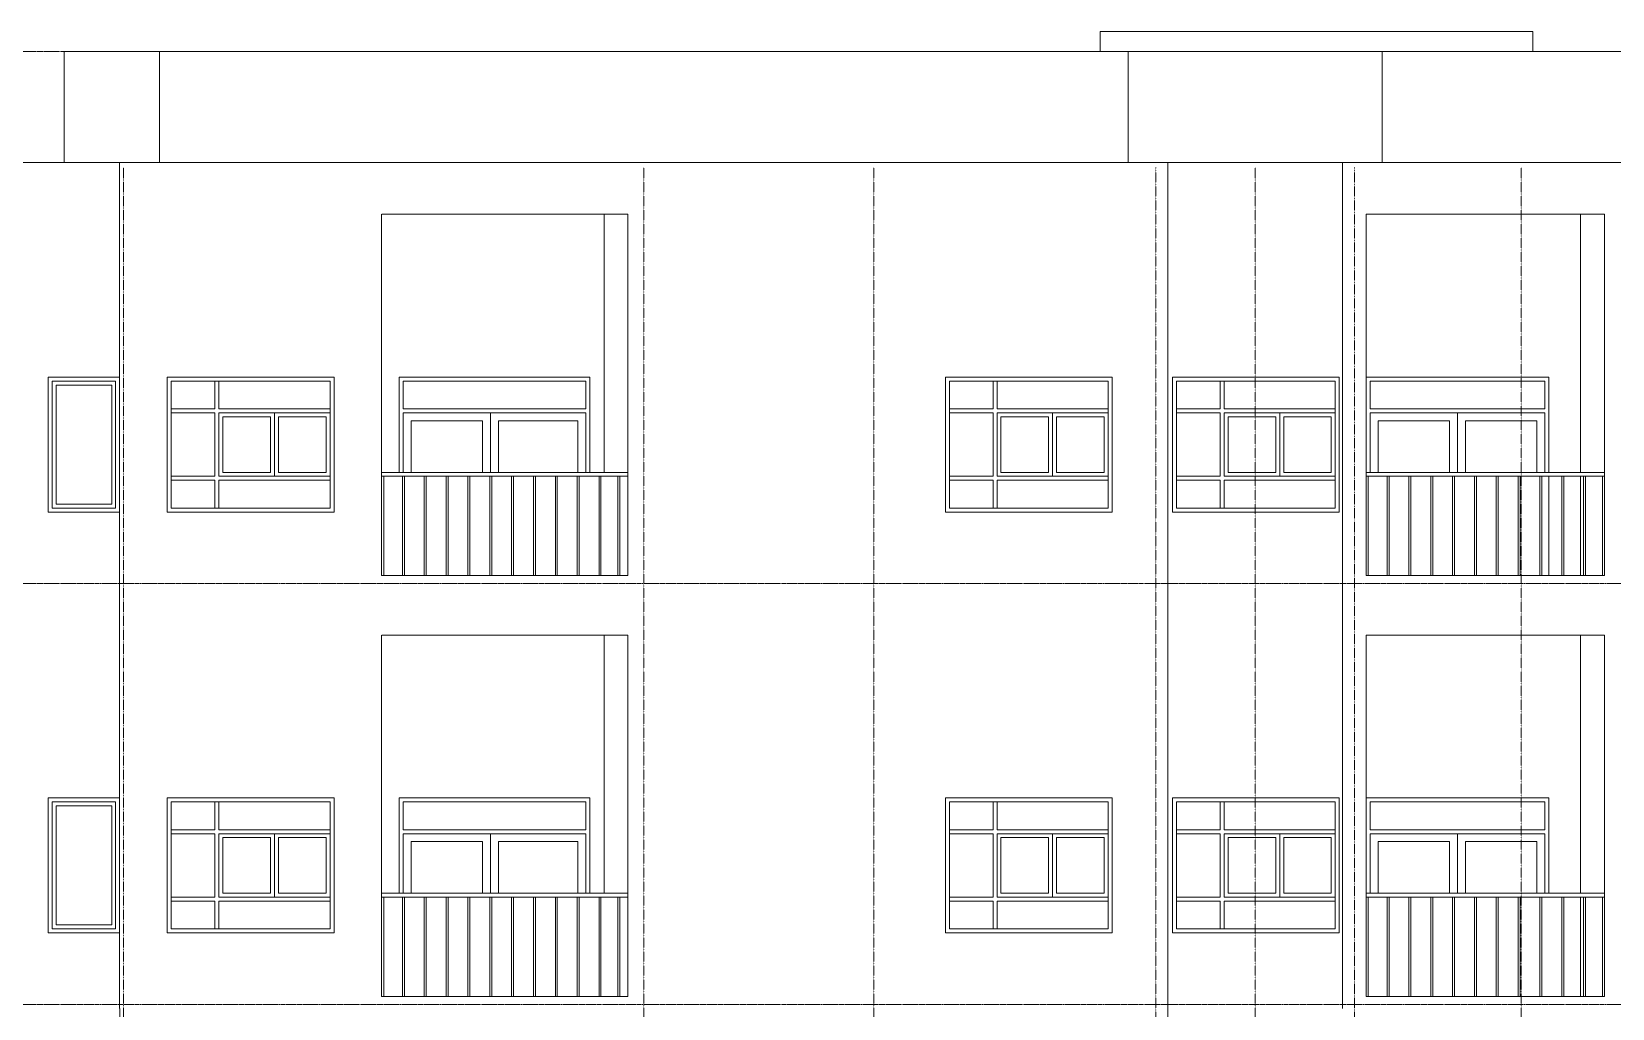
# Model space of a CAD drawing. Header units: millimetres. Extents: x -10599 to 108788, y -9455 to 93550.
# Drawn here: x 9291 to 29201, y 81250 to 93550 of the extents above; entities that cross this region are included whole.
import ezdxf

# ---------------------------------------------------------------- set-up
doc = ezdxf.new("R2010")
doc.units = ezdxf.units.MM
doc.linetypes.add('Centre', pattern=[31.75, 6.35, -4.7625, 15.875, -4.7625])
doc.linetypes.add('Grid Line', pattern=[4.2, 3, -0.6, 0, -0.6])
for name, color, linetype, lineweight in [('CUA', 31, 'Continuous', 9), ('NET THAY 1', 41, 'Continuous', 5), ('NET THAY 2', 55, 'Continuous', 5), ('NET-THAY', 2, 'Continuous', 9), ('TRUC', 225, 'Continuous', 5)]:
    doc.layers.add(name, color=color, linetype=linetype, lineweight=lineweight)

# ---------------------------------------------------------------- blocks, each defined once
blk = doc.blocks.new('X-PHONG NGU 2 - X-PHONG NGU 2_Recovery_-1759957-MẶT ĐỨNG 1-14')
at = {"layer": 'CUA'}
for p, q in [((11000, 84000), (11000, 82300)), ((13100, 84000), (11000, 84000)), ((11050, 83950), (13050, 83950)), ((11050, 82350), (11050, 83950)), ((11650, 83950), (11600, 83950)), ((11600, 83950), (11600, 83600)), ((11650, 83600), (11650, 83950)), ((13050, 83950), (13050, 82350)), ((13100, 82300), (13100, 84000)), ((11600, 83600), (11050, 83600)), ((11050, 83600), (11050, 83550)), ((11050, 83550), (11600, 83550)), ((11600, 83550), (11600, 82750)), ((13050, 83600), (11650, 83600)), ((12350, 83550), (11650, 83550)), ((11650, 83550), (11650, 82750)), ((11650, 82750), (11650, 83550)), ((11650, 83550), (13050, 83550)), ((11700, 82800), (11700, 83500)), ((11700, 83500), (12300, 83500)), ((12300, 83500), (12300, 82800)), ((12350, 82750), (12350, 83550)), ((12400, 83500), (13000, 83500)), ((12400, 82800), (12400, 83500)), ((13000, 83500), (13000, 82800)), ((13050, 83550), (13050, 83600)), ((11600, 82750), (11050, 82750)), ((11050, 82750), (11050, 82700)), ((11050, 82700), (11600, 82700)), ((11600, 82700), (11600, 82350)), ((11650, 82750), (12350, 82750)), ((13050, 82750), (11650, 82750)), ((11650, 82350), (11650, 82700)), ((11650, 82700), (13050, 82700)), ((12300, 82800), (11700, 82800)), ((13000, 82800), (12400, 82800)), ((13050, 82700), (13050, 82750)), ((11000, 82300), (13100, 82300)), ((13050, 82350), (11050, 82350)), ((11600, 82350), (11650, 82350))]:
    blk.add_line(p, q, dxfattribs=at)
blk = doc.blocks.new('X-PHONG NGU 5 - X-PHONG NGU 900-1424748-MẶT ĐỨNG 1-14')
at = {"layer": 'CUA'}
for p, q in [((9500, 83900), (9500, 82200)), ((10400, 83900), (9500, 83900)), ((9550, 83850), (10350, 83850)), ((9550, 82250), (9550, 83850)), ((10350, 83850), (10350, 82250)), ((10400, 82200), (10400, 83900)), ((9600, 83800), (9600, 82300)), ((9600, 83800), (10300, 83800)), ((10300, 82300), (10300, 83800)), ((10350, 82250), (9550, 82250)), ((9600, 82300), (10300, 82300)), ((9500, 82200), (10400, 82200))]:
    blk.add_line(p, q, dxfattribs=at)
blk = doc.blocks.new('CUA LO GIA _LUA_1 - CUA LO GIA _LUA_ 2300-V66-MẶT ĐỨNG 1-14')
at = {"layer": 'CUA'}
for p, q in [((28400, 89200), (26101, 89200)), ((28400, 89200), (28401, 88000)), ((28351, 88800), (26151, 88800)), ((26151, 88750), (28351, 88750)), ((26151, 88750), (26151, 88000)), ((26251, 88650), (26251, 88000)), ((26251, 88650), (27151, 88650)), ((27151, 88000), (27151, 88650)), ((27251, 88000), (27251, 88750)), ((28351, 88750), (27251, 88750)), ((27351, 88650), (28251, 88650)), ((27351, 88650), (27351, 88000)), ((28251, 88000), (28251, 88650)), ((28351, 88750), (28351, 88000)), ((28351, 88000), (28351, 88750))]:
    blk.add_line(p, q, dxfattribs=at)
blk.add_lwpolyline([(26151, 88800), (26151, 89150), (28351, 89150), (28351, 88800)], dxfattribs=at)
blk = doc.blocks.new('Railing - 25mm-1425477-MẶT ĐỨNG 1-14')
at = {"layer": 'NET THAY 2'}
for p, q in [((28838, 87950), (28838, 86700)), ((28863, 86700), (28863, 87950))]:
    blk.add_line(p, q, dxfattribs=at)
blk = doc.blocks.new('Railing - 25mm-V67-MẶT ĐỨNG 1-14')
at = {"layer": 'NET THAY 2'}
blk.add_line((26126, 86700), (26126, 87950), dxfattribs=at)
blk = doc.blocks.new('Railing - Railing-1972799-MẶT ĐỨNG 1-14')
for name, p in [('Railing - 25mm-V67-MẶT ĐỨNG 1-14', (0, 0)), ('Railing - 25mm-1425477-MẶT ĐỨNG 1-14', (-2475, 0)), ('Railing - 25mm-1425477-MẶT ĐỨNG 1-14', (-2200, 0)), ('Railing - 25mm-1425477-MẶT ĐỨNG 1-14', (-1925, 0)), ('Railing - 25mm-1425477-MẶT ĐỨNG 1-14', (-1650, 0)), ('Railing - 25mm-1425477-MẶT ĐỨNG 1-14', (-1375, 0)), ('Railing - 25mm-1425477-MẶT ĐỨNG 1-14', (-1100, 0)), ('Railing - 25mm-1425477-MẶT ĐỨNG 1-14', (-825, 0)), ('Railing - 25mm-1425477-MẶT ĐỨNG 1-14', (-550, 0)), ('Railing - 25mm-1425477-MẶT ĐỨNG 1-14', (-275, 0)), ('Railing - 25mm-1425477-MẶT ĐỨNG 1-14', (0, 0)), ('Railing - 25mm-1425477-MẶT ĐỨNG 1-14', (237, 0))]:
    blk.add_blockref(name, p)
blk = doc.blocks.new('Top Rail Type - Top Rail_Internal_-1972800-MẶT ĐỨNG 1-14')
at = {"layer": 'NET THAY 1'}
for p, q in [((29100, 87650), (26101, 87650)), ((29100, 87600), (26101, 87600)), ((29100, 87650), (29100, 87600))]:
    blk.add_line(p, q, dxfattribs=at)

msp = doc.modelspace()

# ---------------------------------------------------------------- linework, layer by layer
at = {"layer": 'CUA'}
for p, q in [((13921.3, 88000), (13921.3, 89200)), ((16321.3, 89200), (13921.3, 89200)), ((16321.3, 89200), (16321.3, 88000)), ((28400.5, 89200), (26100.7, 89200)), ((16271.3, 88800), (13971.1, 88800)), ((13971.1, 88750), (16271.3, 88750)), ((13971.1, 88750), (13971.1, 88000)), ((14071.1, 88650), (14071.1, 88000)), ((14071.1, 88650), (14971.1, 88650)), ((14971.1, 88000), (14971.1, 88650)), ((15071.1, 88000), (15071.1, 88750)), ((16271.3, 88750), (15071.1, 88750)), ((15171.1, 88650), (16171.3, 88650)), ((15171.1, 88650), (15171.1, 88000)), ((16171.3, 88000), (16171.3, 88650)), ((16271.3, 88750), (16271.3, 88000)), ((16271.3, 88000), (16271.3, 88750)), ((13921.3, 82700), (13921.3, 83900)), ((16321.3, 83900), (13921.3, 83900)), ((16321.3, 83900), (16321.3, 82700)), ((16271.3, 83500), (13971.1, 83500)), ((13971.1, 83450), (16271.3, 83450)), ((13971.1, 83450), (13971.1, 82700)), ((15071.1, 82700), (15071.1, 83450)), ((16271.3, 83450), (15071.1, 83450)), ((16271.3, 83450), (16271.3, 82700)), ((16271.3, 82700), (16271.3, 83450)), ((14071.1, 83350), (14071.1, 82700)), ((14071.1, 83350), (14971.1, 83350)), ((14971.1, 82700), (14971.1, 83350)), ((15171.1, 83350), (16171.3, 83350)), ((15171.1, 83350), (15171.1, 82700)), ((16171.3, 82700), (16171.3, 83350))]:
    msp.add_line(p, q, dxfattribs=at)
for points in [[(13971.1, 88800), (13971.1, 89150), (16271.3, 89150), (16271.3, 88800)], [(26150.5, 88800), (26150.5, 89150), (28350.5, 89150), (28350.5, 88800)], [(13971.1, 83500), (13971.1, 83850), (16271.3, 83850), (16271.3, 83500)]]:
    msp.add_lwpolyline(points, dxfattribs=at)
at = {"layer": 'NET THAY 1'}
for p, q in [((16800.5, 88000), (13700.2, 88000)), ((16800.5, 88000), (16800.5, 87950)), ((16800.5, 87950), (13700.2, 87950)), ((16800.5, 82700), (13700.2, 82700)), ((16800.5, 82650), (13700.2, 82650))]:
    msp.add_line(p, q, dxfattribs=at)
at = {"layer": 'NET-THAY'}
for p, q in [((28200.5, 93550), (22750.5, 93550)), ((22750.5, 93550), (22750.5, 93300)), ((28200.5, 93550), (28200.5, 93300)), ((40500.5, 93300), (9700.1, 93300)), ((9700.1, 93300), (9700.1, 91900)), ((10900.1, 91900), (10900.1, 93300)), ((23102, 91900), (23102, 93300)), ((26300.9, 91900), (26300.9, 93300)), ((1350.5, 91900), (41000.5, 91900)), ((10400.1, 89200), (10400.1, 91900)), ((25800.5, 91900), (25800.5, 86550)), ((13700.1, 86700), (13700.1, 91250.3)), ((16800.5, 91250), (13700.5, 91250)), ((16500.5, 88000), (16500.5, 91250)), ((16800.5, 86700), (16800.5, 91250)), ((29100.5, 91250), (26100.5, 91250)), ((26100.6, 86700), (26100.6, 91250)), ((28800.5, 88000), (28800.5, 91250)), ((29100.5, 91250), (29100.5, 86700)), ((9500, 87500), (9500, 89200)), ((9500, 89200), (10400.1, 89200)), ((11000.1, 87500), (11000.1, 89200)), ((11000.1, 89200), (13100.1, 89200)), ((13100.1, 89200), (13100.1, 87500)), ((20800.5, 87500), (20800.5, 89200)), ((20800.5, 89200), (22900.5, 89200)), ((22900.5, 89200), (22900.5, 87500)), ((23660.5, 87500), (23660.5, 89200)), ((23660.5, 89200), (25760.5, 89200)), ((25760.5, 89200), (25760.5, 87500)), ((16321.3, 88800), (16321.3, 88000)), ((28400.4, 88800), (28400.5, 88000)), ((28400.5, 87950), (28400.5, 86700)), ((28800.5, 86700), (28800.5, 87950)), ((10400.1, 87500), (9500, 87500)), ((10400.1, 86550), (10400.1, 87500)), ((13100.1, 87500), (11000.1, 87500)), ((22900.5, 87500), (20800.5, 87500)), ((25760.5, 87500), (23660.5, 87500)), ((23600.5, 87100), (23600.5, 86550)), ((16800.5, 86700), (13700.1, 86700)), ((29100.5, 86700), (26100.6, 86700)), ((10400.1, 83900), (10400.1, 86550)), ((25800.5, 86550), (25800.5, 81250)), ((13700.1, 81400), (13700.1, 85950)), ((16800.5, 85950), (13700.5, 85950)), ((16500.5, 82700), (16500.5, 85950)), ((16800.5, 81400), (16800.5, 85950)), ((29100.5, 85950), (26100.5, 85950)), ((26100.6, 81400), (26100.6, 85950)), ((28800.5, 85950), (28800.5, 82700)), ((29100.5, 85950), (29100.5, 81400)), ((9500, 82200), (9500, 83900)), ((9500, 83900), (10400.1, 83900)), ((10400.1, 81250), (10400, 83900)), ((11000.1, 82200), (11000.1, 83900)), ((11000.1, 83900), (13100.1, 83900)), ((13100.1, 83900), (13100.1, 82200)), ((20800.5, 82200), (20800.5, 83900)), ((20800.5, 83900), (22900.5, 83900)), ((22900.5, 83900), (22900.5, 82200)), ((23660.5, 82200), (23660.5, 83900)), ((23660.5, 83900), (25760.5, 83900)), ((25760.5, 83900), (25760.5, 82200)), ((16321.3, 83500), (16321.3, 82700)), ((28800.5, 81400), (28800.5, 82650)), ((10400.1, 82200), (9500, 82200)), ((10400.1, 81250), (10400.1, 82200)), ((13100.1, 82200), (11000.1, 82200)), ((22900.5, 82200), (20800.5, 82200)), ((25760.5, 82200), (23660.5, 82200)), ((23600.5, 81800), (23600.5, 81250)), ((10400.5, 81250), (10400.5, 81100)), ((16800.5, 81400), (13700.1, 81400)), ((16800.5, 81400), (13700.1, 81400)), ((29100.5, 81400), (26100.6, 81400))]:
    msp.add_line(p, q, dxfattribs=at)
msp.add_lwpolyline([(23600.5, 18600), (23600.5, 91900)], dxfattribs=at)
at = {"layer": 'TRUC', "linetype": 'Centre'}
for p, q in [((-10499.5, 93300), (108517.8, 93300)), ((-10499.5, 91900), (108517.8, 91900)), ((-10499.5, 86600), (108517.8, 86600)), ((-10499.5, 81300), (108517.8, 81300))]:
    msp.add_line(p, q, dxfattribs=at)
at = {"layer": 'TRUC', "linetype": 'Grid Line'}
for p, q in [((10450.5, -5171), (10450.5, 91838.4)), ((17000.5, -5171), (17000.5, 91838.4)), ((19900.5, -5171), (19900.5, 91838.4)), ((23450.5, -6601.6), (23450.5, 91838.4)), ((24700.5, -5171), (24700.5, 91838.4)), ((25950.5, -6601.6), (25950.5, 91838.4)), ((28050.5, -5171), (28050.5, 91838.4))]:
    msp.add_line(p, q, dxfattribs=at)

# ---------------------------------------------------------------- block references
at = {"layer": 'CUA'}
for name, p in [('X-PHONG NGU 5 - X-PHONG NGU 900-1424748-MẶT ĐỨNG 1-14', (0, 5300)), ('X-PHONG NGU 2 - X-PHONG NGU 2_Recovery_-1759957-MẶT ĐỨNG 1-14', (0, 5200)), ('X-PHONG NGU 2 - X-PHONG NGU 2_Recovery_-1759957-MẶT ĐỨNG 1-14', (9800.4, 5200)), ('X-PHONG NGU 2 - X-PHONG NGU 2_Recovery_-1759957-MẶT ĐỨNG 1-14', (12660.5, 5200)), ('CUA LO GIA _LUA_1 - CUA LO GIA _LUA_ 2300-V66-MẶT ĐỨNG 1-14', (0, 0)), ('X-PHONG NGU 5 - X-PHONG NGU 900-1424748-MẶT ĐỨNG 1-14', (0, 0)), ('X-PHONG NGU 2 - X-PHONG NGU 2_Recovery_-1759957-MẶT ĐỨNG 1-14', (0, -100)), ('X-PHONG NGU 2 - X-PHONG NGU 2_Recovery_-1759957-MẶT ĐỨNG 1-14', (9800.4, -100)), ('X-PHONG NGU 2 - X-PHONG NGU 2_Recovery_-1759957-MẶT ĐỨNG 1-14', (12660.5, -100)), ('CUA LO GIA _LUA_1 - CUA LO GIA _LUA_ 2300-V66-MẶT ĐỨNG 1-14', (0, -5300))]:
    msp.add_blockref(name, p, dxfattribs=at)
at = {"layer": 'NET THAY 1'}
for name, p in [('Top Rail Type - Top Rail_Internal_-1972800-MẶT ĐỨNG 1-14', (0, 350)), ('Railing - Railing-1972799-MẶT ĐỨNG 1-14', (-12400.5, 0)), ('Railing - Railing-1972799-MẶT ĐỨNG 1-14', (0, 0)), ('Railing - Railing-1972799-MẶT ĐỨNG 1-14', (-12400.5, -5300)), ('Top Rail Type - Top Rail_Internal_-1972800-MẶT ĐỨNG 1-14', (0, -4950)), ('Railing - Railing-1972799-MẶT ĐỨNG 1-14', (0, -5300))]:
    msp.add_blockref(name, p, dxfattribs=at)

doc.saveas('drawing.dxf')
